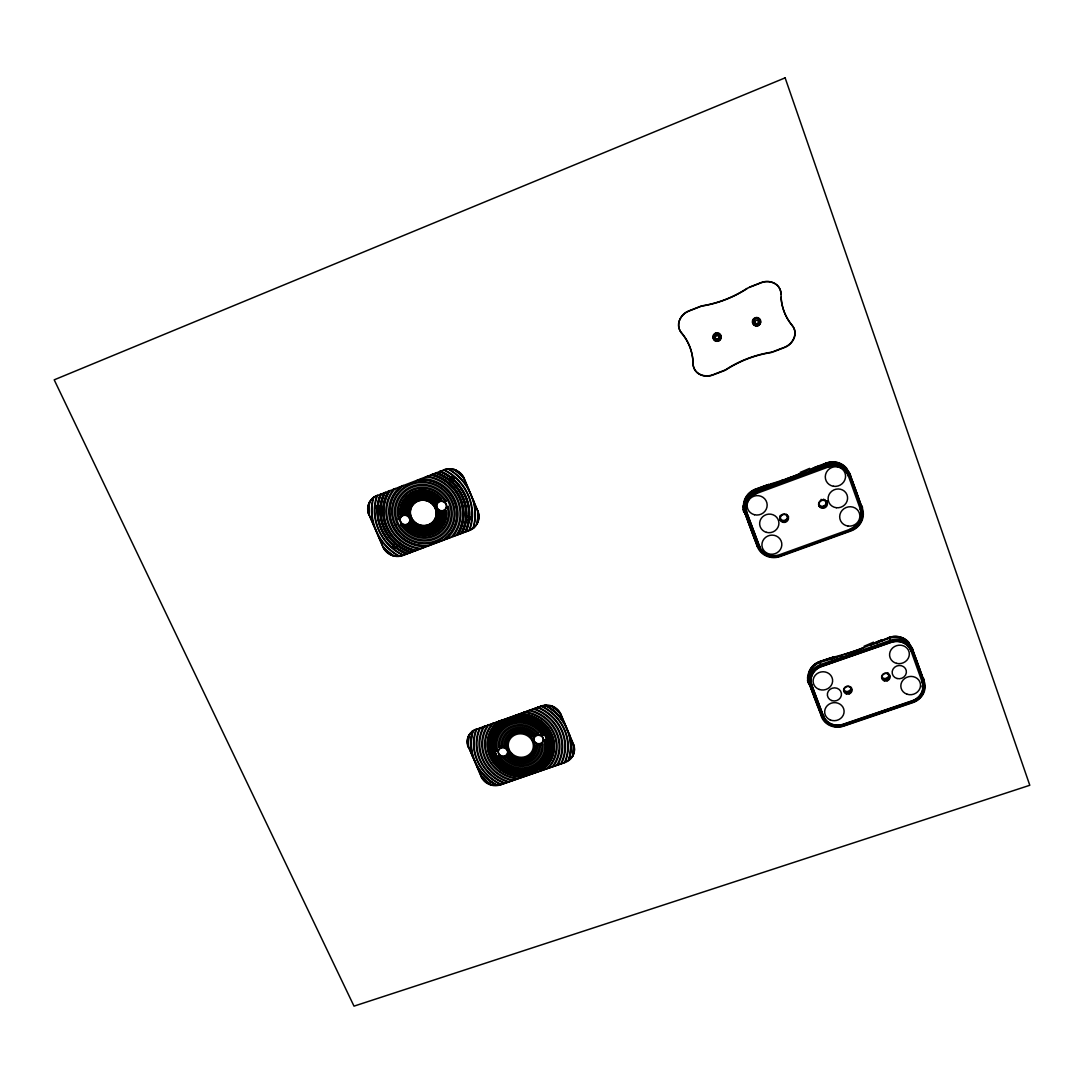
<?xml version="1.0" encoding="UTF-8"?>
<svg xmlns="http://www.w3.org/2000/svg" width="1084" height="1084" viewBox="0 0 1084 1084"><rect width="100%" height="100%" fill="white"/><g stroke="black" fill="none" stroke-linecap="round" stroke-linejoin="round"><path stroke-width="1.5" d="M469.182 734.776A52.75 48.983 13.1 0 0 468.491 746.93L481.188 776.754A14.81 13.672 14.4 0 0 500.401 784.843L565.008 762.472A14.919 13.862 10.4 0 0 573.382 744.654L573.883 745.44A53.184 49.39 13.1 0 1 573.138 755.087L572.501 756.226A52.75 48.983 13.1 0 0 573.395 744.031L560.943 714.397A52.75 48.983 13.1 0 0 551.214 705.779A15.054 14.065 11.6 0 0 546.919 705.115L545.875 705.21A50.365 46.775 13.1 0 1 564.927 723.976L564.94 723.895A50.365 46.775 13.1 0 0 545.889 705.128L545.957 705.128M568.924 760.033L569.019 759.884A50.365 46.775 13.1 0 0 569.439 734.586L569.425 734.681A50.365 46.775 13.1 0 1 569.005 759.979L568.477 760.345A49.878 46.327 13.1 0 0 545.062 705.196A15.054 14.065 11.6 0 0 541.675 705.914L541.675 705.914A47.561 44.173 13.1 0 1 565.347 761.862L565.333 761.944M568.355 760.44L568.355 760.44A49.891 46.327 13.1 0 0 545.049 705.264L545.062 705.196M565.008 762.472L500.415 784.857M564.642 762.188L564.656 762.106A47.005 43.658 13.1 0 0 540.97 706.158L540.957 706.24M561.756 763.19L561.769 763.095A44.769 41.571 13.1 0 0 538.071 707.188L538.057 707.256M560.929 763.475L560.943 763.393A44.146 41.002 13.1 0 0 537.244 707.473L537.244 707.473M556.973 764.762L556.959 764.857A41.287 38.346 13.1 0 0 533.22 708.977L533.233 708.895M557.962 764.423L557.948 764.505A41.978 38.983 13.1 0 0 534.209 708.624L534.236 708.543M573.368 744.654L560.347 713.258A53.184 49.39 13.1 0 0 552.596 706.361L551.2 705.86A52.75 48.997 13.1 0 1 560.929 714.478M476.282 729.491L541.39 706.077L476.282 729.491A14.878 13.807 15.8 0 0 468.274 747.337M518.098 778.312L518.125 778.231A35.555 33.021 13.1 0 1 488.057 756.93A35.555 33.021 13.1 0 1 494.101 722.811L494.128 722.73M516.499 778.786L516.472 778.881A36.382 33.78 13.1 0 1 487.299 757.188A36.382 33.78 13.1 0 1 492.461 723.394L492.488 723.299M530.022 710.034L530.008 710.115A39.173 36.382 13.1 0 1 553.761 765.954M523.504 712.405L523.531 712.324A35.555 33.021 13.1 0 1 553.68 733.949A35.555 33.021 13.1 0 1 547.312 768.19M496.946 785.182L496.973 785.087A49.878 46.327 13.1 0 1 473.193 730.602L473.193 730.602A49.891 46.327 13.1 0 0 496.946 785.182L495.144 785.155M481.188 776.754L481.879 777.458A14.77 13.631 14.4 0 0 489.291 783.895M488.87 724.654L488.898 724.573A38.414 35.677 13.1 0 0 512.908 780.114M487.678 725.006L487.651 725.088A39.173 36.382 13.1 0 0 511.689 780.534M484.507 726.131L484.48 726.212A41.287 38.346 13.1 0 0 508.531 781.632M483.518 726.483L483.491 726.565A41.978 38.983 13.1 0 0 507.556 781.971M479.697 727.906L479.724 727.825A44.769 41.571 13.1 0 0 503.816 783.19M476.838 728.922L476.865 728.841A47.005 43.658 13.1 0 0 500.971 784.166M472.556 731.117L472.597 731.09A50.365 46.775 13.1 0 0 472.597 756.293L472.57 756.375A50.365 46.775 13.1 0 1 472.516 731.158L473.166 730.697M382.882 546.932L383.573 547.921A55.514 53.143 31.6 0 0 391.663 555.116L393.099 555.631A55.067 52.723 31.6 0 1 382.964 546.634L369.238 515.022A55.067 52.723 31.6 0 1 369.63 501.919L368.98 503.247A55.514 53.143 31.6 0 0 368.601 513.708L382.882 546.932A15.461 14.688 31 0 0 402.923 555.496L469.318 530.51A15.542 14.946 27.8 0 0 477.651 511.079L478.207 512.217A55.514 53.143 31.6 0 1 477.61 522.705L476.933 524.019A55.067 52.723 31.6 0 0 477.665 510.794M473.383 500.591L473.437 500.483A52.56 50.325 31.6 0 1 473.491 527.949L472.976 528.409A52.059 49.837 31.6 0 0 447.665 468.844L449.589 468.749M468.952 530.51L469.02 530.388A49.065 46.978 31.6 0 0 443.451 469.941L443.451 469.941M469.67 530.239L469.724 530.117A15.61 15.013 27.8 0 0 476.987 523.911L477.028 523.87A55.054 52.696 31.6 0 0 477.719 510.686L464.264 478.654A55.054 52.696 31.6 0 0 454.033 469.426M466.052 531.512L465.984 531.621A46.734 44.742 31.6 0 0 440.402 471.188L440.456 471.093A46.72 44.729 31.6 0 1 466.052 531.512L469.02 530.388M465.199 531.824L465.144 531.946A46.084 44.119 31.6 0 0 439.548 471.513L439.616 471.418A46.07 44.105 31.6 0 1 465.199 531.824L462.123 532.989A43.821 41.937 31.6 0 0 436.446 472.705L436.513 472.61A43.807 41.937 31.6 0 1 462.123 532.989L462.123 532.989M461.106 533.369L461.052 533.477A43.089 41.26 31.6 0 0 435.429 473.098L435.497 473.003A43.089 41.246 31.6 0 1 461.106 533.369L457.827 534.602A40.88 39.132 31.6 0 0 432.191 474.264L432.123 474.372A40.894 39.146 31.6 0 1 457.773 534.724M446.283 539.046L446.351 538.924A35.04 33.55 31.6 0 0 455.253 500.578A35.04 33.55 31.6 0 0 420.619 478.721L420.551 478.816M443.207 540.198L443.275 540.089A34.105 32.656 31.6 0 0 454.386 500.903A34.105 32.656 31.6 0 0 417.53 479.9L417.462 480.009A34.119 32.656 31.6 0 1 454.332 501.011A34.119 32.656 31.6 0 1 443.207 540.198L429.061 545.442A34.105 32.656 31.6 0 1 392.381 524.493A34.105 32.656 31.6 0 1 403.221 485.402L403.153 485.51A34.119 32.656 31.6 0 0 392.313 524.615A34.119 32.656 31.6 0 0 428.993 545.55M821.144 713.123L820.886 713.611A1.396 1.152 -22.8 0 0 820.845 714.397M468.532 489.033L468.586 488.925A52.56 50.325 31.6 0 0 448.519 468.776L448.586 468.762M477.637 511.079L463.559 477.367A55.501 53.13 31.6 0 0 455.497 469.941L453.979 469.521A55.067 52.723 31.6 0 1 464.209 478.749M421.107 548.531L425.998 546.593A35.04 33.55 31.6 0 1 391.541 524.819A35.04 33.55 31.6 0 1 400.145 486.594L400.145 486.594M419.44 549.154L419.508 549.032A37.967 36.341 31.6 0 1 388.912 525.835A37.967 36.341 31.6 0 1 393.6 489.101L393.519 489.209M757.174 544.236L757.106 544.358A1.436 1.084 -24.8 0 0 757.052 545.103M397.543 556.173L398.587 556.16A52.56 50.325 31.6 0 1 378.641 536.485L378.56 536.607M444.101 469.765L444.169 469.67A15.718 15.149 32.3 0 1 463.695 477.312M425.443 476.933L425.511 476.838A37.1 35.515 31.6 0 1 457.136 499.873A37.1 35.515 31.6 0 1 451.188 537.108L446.351 538.924M373.587 525.239L373.668 525.117A52.56 50.325 31.6 0 1 373.113 497.759L373.777 497.258A52.059 49.837 31.6 0 0 399.427 556.078L398.519 556.16M395.213 488.559L395.281 488.464A37.1 35.515 31.6 0 0 389.698 525.537A37.1 35.515 31.6 0 0 421.175 548.409M368.966 515.185A15.569 14.81 34.5 0 1 376.893 495.74L377.015 495.564M377.462 495.388L377.544 495.28A49.065 46.978 31.6 0 0 403.546 555.049L406.473 553.938A46.72 44.729 31.6 0 1 380.484 494.155L380.484 494.155A46.734 44.742 31.6 0 0 406.405 554.059M373.113 497.8L372.354 498.437M817.024 467.732L826.387 463.573A17.425 16.626 -23.6 0 1 845.926 468.762L846.265 468.396A17.927 17.114 -23.6 0 0 826.265 463.22L810.724 470.144M809.829 470.537L812.404 468.369M474.223 527.312L473.586 527.854M471.784 731.686L472.502 731.104M569.75 759.315L569.073 759.857M872.769 644.452L875.628 642.46M839.626 655.549L841.943 654.966A69.647 22.303 -19.2 0 0 867.457 646.091L875.398 642.568M820.696 714.112A32.967 1.084 70.1 0 1 809.084 683.286L822.065 716.565A16.938 15.664 -9 0 0 843.515 725.792L912.755 702.242A17.168 15.813 -13.4 0 0 923.663 681.836L924.232 681.362L911.942 647.758A33.347 1.084 69.6 0 1 922.918 678.408M912.484 650.576L913.067 650.115A17.967 16.639 -14.4 0 0 890.398 640.278L820.642 664.519A17.723 16.49 -9.6 0 0 809.762 685.806L810.48 685.82A17.019 15.84 -9.6 0 1 820.94 665.373L890.723 641.132A17.249 15.989 -14.4 0 1 912.484 650.576L923.663 681.836M779.992 519.724L780.168 518.111M878.419 642.284L889.395 638.273A16.26 15.081 -14.5 0 1 907.633 643.097L908.555 642.514A17.425 16.152 -14.5 0 0 889.124 637.5L873.108 644.262M756.862 544.737A33.658 1.152 69.9 0 1 744.572 512.122L757.242 546.471L757.96 546.404A17.385 16.612 -14.1 0 0 780.074 556.024L850.818 530.496A17.656 16.761 -21 0 0 861.766 508.748L862.376 508.328L849.68 473.613M825.94 501.404L826.97 500.713M757.96 546.404L745.697 513.884A17.48 16.802 -15.9 0 1 756.171 492.095L827.471 465.795A17.75 16.938 -23.4 0 1 849.924 475.632L850.534 475.226A18.482 17.629 -23.4 0 0 827.16 464.968L826.225 463.044L817.214 466.391A28.712 6.477 -20 0 0 814.07 467.651L813.854 467.746M876.035 643.422L877.62 642.649M874.476 642.988L874.707 642.88M876.157 642.189L877.254 641.742A27.899 9.404 -18.6 0 1 880.316 640.522L882.146 639.858M810.724 469.128L803.962 472.041A71.558 15.298 -20.4 0 1 777.892 481.662L777.431 481.811M812.729 468.22L813.203 468.112M876.279 642.135L877.39 641.674A28.347 9.756 -17.3 0 1 879.951 640.685L880.465 640.495M813.976 467.8L814.247 467.678A29.16 6.802 -18.7 0 1 816.889 466.662L817.404 466.472A33.36 7.818 -18.7 0 1 819.382 465.754M863.758 647.554L860.208 648.937M798.976 474.128L796.55 475.09A69.891 14.932 -20.3 0 1 790.724 477.407M749.396 287.152L761.131 282.558A16.382 15.881 -48.3 0 1 774.952 283.534A12.71 12.317 -48.6 0 1 780.927 293.303M749.505 287.341L761.253 282.748A16.395 15.894 -48.2 0 1 775.087 283.723A12.723 12.33 -48.6 0 1 781.09 294.279M744.152 506.12L743.976 506.092A17.656 16.978 -16.1 0 1 755.453 489.372L768.813 484.44M376.893 495.713L443.735 470.009A15.637 15.081 32.3 0 1 464.087 478.789M713.326 374.549L712.608 374.82A15.948 15.664 -37.8 0 1 699.058 373.831A12.358 12.127 -36.9 0 1 693.042 363.587A48.943 48.59 -34.6 0 0 681.497 332.802M714.044 374.278L721.944 371.243M722.662 370.972L724.098 370.416A12.398 12.141 -38.1 0 0 726.388 369.251A112.153 108.021 -23 0 1 770.331 352.381A12.547 12.181 -41.1 0 0 772.675 351.772M773.556 351.446L783.746 347.53M415.836 550.415A40.094 38.374 31.6 0 1 389.915 490.524L389.833 490.632A40.108 38.387 31.6 0 0 415.768 550.537L419.508 549.032M818.867 466.987L826.577 464.142A16.721 15.962 -23.6 0 1 827.756 463.762M743.448 506.336A18.089 17.398 -16.1 0 1 755.358 489.209L764.261 485.944A28.36 6.436 -20.5 0 1 767.445 484.873L768.61 484.507M744.965 506.038A16.463 15.84 -16.1 0 1 755.805 490.266L766.916 486.364M848.42 476.012L860.344 509.263A16.138 15.325 -21 0 1 850.33 529.155L779.572 554.71A15.908 15.203 -14.1 0 1 759.342 545.902L747.093 513.369A15.975 15.366 -15.9 0 1 756.673 493.45L827.973 467.15A16.233 15.488 -23.4 0 1 848.501 476.161L848.42 476.012A16.219 15.474 -23.4 0 0 827.905 467.001L827.973 467.15M790.697 477.299L785.778 479.074M756.889 543.883A1.45 1.03 -21.7 0 0 756.808 544.561L757.242 546.471A18.103 17.303 -14.1 0 0 780.263 556.485L850.967 530.97A18.374 17.439 -21 0 0 862.376 508.328L861.455 506.567A1.463 1.03 -17.9 0 0 861.224 506.255M807.973 677.608A17.629 16.409 -9.7 0 1 819.775 661.552L832.973 657.256M827.458 659.248L819.924 661.877A16.721 15.569 -9.7 0 0 808.745 677.27A7.805 7.303 -1.5 0 0 809.233 679.654M809.68 673.828A16.043 14.946 -9.7 0 1 820.114 662.365L834.287 658.029M811.848 685.345L811.781 685.102A15.555 14.485 -9.6 0 1 821.347 666.416L891.089 642.202A15.772 14.607 -14.4 0 1 910.98 650.834L911.088 651.05A15.786 14.62 -14.4 0 0 891.184 642.419L821.415 666.646A15.569 14.485 -9.6 0 0 811.848 685.345L823.42 716.09A15.501 14.336 -9 0 0 843.054 724.532L912.308 700.982A15.704 14.458 -13.4 0 0 922.281 682.31L910.98 650.834M881.522 640.441L889.219 637.771A16.938 15.704 -14.5 0 1 908.216 642.798A7.791 7.317 -21 0 1 909.286 644.641L909.571 645.508M827.566 659.207L830.845 658.218A52.479 48.712 -6.9 0 1 831.956 657.947L836.862 657.419M811.781 685.102L823.352 715.846A15.488 14.322 -9 0 0 842.973 724.288L912.2 700.738A15.691 14.458 -13.4 0 0 922.172 682.08L922.281 682.31M783.163 479.968L780.466 480.876M820.696 713.204A1.409 1.111 -19.6 0 0 820.642 713.936L821.333 716.538A17.642 16.314 -9 0 0 843.664 726.144L912.877 702.622A17.872 16.463 -13.4 0 0 924.232 681.362L923.067 678.896M849.68 652.609L854.49 650.996A68.007 21.761 -19.2 0 0 860.276 649.018M769.03 484.453L772.486 484.318M777.553 481.824L770.995 483.803M848.406 653.015L844.45 654.208M843.298 654.533L841.577 655.021M833.081 657.189L836.807 657.026M839.68 655.576L835.208 656.714M832.742 657.311L831.672 657.595A27.561 9.35 -19.4 0 0 828.488 658.557L819.775 661.552A17.195 16.016 -9.7 0 0 808.298 677.256L809.233 677.161M767.662 486.16L769.152 485.795M833.352 657.161L834.301 656.931M833.42 657.148L834.124 656.931M772.458 484.412L767.879 485.442A53.821 51.585 -12.3 0 0 766.754 485.74L755.589 489.711A17.154 16.504 -16.1 0 0 744.288 505.537M745.223 511.58L744.464 511.553M745.697 513.884L744.979 513.965A18.198 17.493 -15.9 0 1 755.887 491.269L755.358 489.209M545.049 705.264L545.875 705.21M826.455 502.583A3.794 3.618 -20.7 0 1 822.173 507.475A3.794 3.618 -20.7 0 1 820.032 501.594A3.794 3.618 -20.7 0 1 826.455 502.583L827.133 502.529A4.431 4.228 -20.7 0 1 822.119 508.247A4.431 4.228 -20.7 0 1 819.626 501.364A4.431 4.228 -20.7 0 1 827.133 502.529M788.258 516.716L787.214 515.55M826.442 659.289L827.431 659.831M481.879 777.458A53.184 49.39 13.1 0 0 489.521 784.098L490.916 784.586A14.878 13.726 14.4 0 0 500.28 784.409A47.561 44.173 13.1 0 1 476.174 729.085A14.851 13.767 15.8 0 0 467.99 745.616M383.573 547.921L383.614 548.003A55.501 53.13 31.6 0 0 391.744 554.994M860.344 509.263L860.262 509.087A16.138 15.312 -21 0 1 850.249 528.978L850.33 529.155M468.464 747.011A52.75 48.997 13.1 0 1 469.155 734.857L468.505 736.063A53.184 49.39 13.1 0 0 467.963 745.711L481.282 776.103A52.75 48.983 13.1 0 0 490.93 784.491M821.157 499.317L821.645 500.483M823.623 506.092L824.125 507.285M755.453 489.372L755.805 490.266M886.251 678.34L887.227 680.806M818.935 708.936L818.488 707.825M754.22 537.285L754.911 539.019M827.471 465.795L827.16 464.968L755.887 491.269L756.171 492.095M890.723 641.132L889.137 637.433A17.872 16.558 -14.5 0 1 909.042 642.582M810.48 685.82L822.065 716.565M851.916 480.429L852.701 482.529A30.772 1.382 69.7 0 1 857.918 497.028M820.114 662.365L819.816 661.606L820.94 665.373M756.673 493.45L756.632 493.288A15.975 15.352 -15.9 0 0 747.066 513.206L759.342 545.902M914.557 655.549L914.91 656.511A30.135 1.301 69.4 0 1 919.95 670.508M812.566 692.148L813.23 693.99A29.796 1.287 70.3 0 0 817.797 706.05M748.529 522.231L748.028 520.848A36.002 1.734 70 0 1 744.762 511.865M826.55 464.074L826.265 463.22M881.983 640.847L882.403 639.831A32.425 11.206 -17.2 0 0 880.452 640.495M889.368 638.219L889.124 637.487M849.246 693.841L848.393 691.348A3.659 3.388 -10.4 0 0 850.669 686.985M849.924 475.632L861.766 508.748M427.204 476.188A37.967 36.341 31.6 0 1 457.922 499.575A37.967 36.341 31.6 0 1 452.882 536.472L456.567 535.076A40.094 38.374 31.6 0 0 430.931 474.751M393.18 555.509A55.054 52.696 31.6 0 1 383.031 546.526M369.238 515.022A55.054 52.696 31.6 0 1 369.712 501.811A15.637 14.891 34.5 0 1 376.839 495.551A49.647 47.52 31.6 0 0 402.841 555.306A15.528 14.756 31 0 1 383.614 547.827M477.787 522.325A15.501 14.919 27.8 0 0 478.261 512.109A55.501 53.13 31.6 0 1 477.665 522.596M369.061 503.139A55.501 53.13 31.6 0 0 368.682 513.599A15.528 14.783 34.5 0 1 368.953 503.396M455.443 470.036A55.514 53.143 31.6 0 1 463.559 477.367M444.169 469.67A49.647 47.52 31.6 0 1 469.724 530.13M414.522 551.011A40.894 39.146 31.6 0 1 388.573 491.12L388.655 491.011A40.88 39.132 31.6 0 0 414.589 550.889L411.351 552.108A43.089 41.246 31.6 0 1 385.389 492.272L385.308 492.366A43.089 41.26 31.6 0 0 411.283 552.23M430.863 474.86A40.108 38.387 31.6 0 1 456.513 535.198M407.232 553.748A46.084 44.119 31.6 0 1 381.243 493.938A46.07 44.105 31.6 0 0 407.313 553.626L410.348 552.488A43.807 41.937 31.6 0 1 384.386 492.651L384.386 492.651A43.821 41.937 31.6 0 0 410.28 552.61M437.435 510.767A14.607 13.984 31.6 0 1 411.473 520.645A6.572 6.274 32.2 0 0 409.115 515.157A14.607 13.984 31.6 0 1 435.091 505.266M400.592 524.385A6.572 6.274 32.2 0 0 402.733 525.767A6.572 6.274 32.2 0 1 400.66 524.277A26.287 25.162 31.6 0 0 433.559 536.539A26.287 25.162 31.6 0 0 448.18 506.201A6.585 6.328 30.8 0 1 447.651 508.613A25.135 24.065 31.6 0 1 433.099 535.51A25.135 24.065 31.6 0 1 402.814 525.659M398.506 519.588A6.572 6.274 32.2 0 1 399.02 517.19M443.492 512.082A20.447 19.566 31.6 0 1 431.269 531.296A20.447 19.566 31.6 0 1 408.316 525.442M403.207 513.64A20.447 19.566 31.6 0 1 415.389 494.29A20.447 19.566 31.6 0 1 438.437 500.198M442.231 512.271A19.146 18.333 31.6 0 1 430.768 530.13A19.146 18.333 31.6 0 1 409.346 524.751M404.467 513.45A19.146 18.333 31.6 0 1 415.89 495.469A19.146 18.333 31.6 0 1 437.38 500.903M442.164 512.38A19.16 18.333 31.6 0 1 430.7 530.252A19.16 18.333 31.6 0 1 409.278 524.873M404.386 513.559A19.16 18.333 31.6 0 1 415.822 495.578A19.16 18.333 31.6 0 1 437.313 501.011M443.424 512.19A20.447 19.566 31.6 0 1 431.202 531.417A20.447 19.566 31.6 0 1 408.234 525.55M403.126 513.748A20.447 19.566 31.6 0 1 415.321 494.385A20.447 19.566 31.6 0 1 438.37 500.307M410.429 523.613A17.52 16.775 31.6 0 0 430.131 528.667A17.52 16.775 31.6 0 0 440.605 512.149A17.52 16.775 31.6 0 1 430.063 528.789A17.52 16.775 31.6 0 1 410.348 523.735M406.08 513.559A17.52 16.775 31.6 0 1 416.527 496.946A17.52 16.775 31.6 0 1 436.296 502.041M406.012 513.681A17.52 16.775 31.6 0 1 416.459 497.055A17.52 16.775 31.6 0 1 436.229 502.149M439.142 511.824A16.165 15.474 31.6 0 1 429.535 527.556A16.165 15.474 31.6 0 1 411.026 522.515A6.572 6.274 32.2 0 1 405.199 526.268A23.374 22.371 31.6 0 0 432.34 534.033A23.374 22.371 31.6 0 0 446.174 510.713M435.551 503.382A16.165 15.474 31.6 0 0 416.988 498.301A16.165 15.474 31.6 0 0 407.394 514.101A6.572 6.274 32.2 0 0 400.416 515.225A23.374 22.371 31.6 0 1 414.183 491.729A23.374 22.371 31.6 0 1 441.432 499.588M445.118 511.418A22.141 21.192 31.6 0 1 431.933 532.827A22.141 21.192 31.6 0 1 406.663 526.025A22.141 21.206 31.6 0 0 431.866 532.935A22.141 21.206 31.6 0 0 445.05 511.526M401.595 514.29A22.141 21.192 31.6 0 1 414.738 492.732A22.141 21.192 31.6 0 1 440.09 499.616A22.141 21.206 31.6 0 0 414.657 492.841A22.141 21.206 31.6 0 0 401.514 514.399M541.309 706.497A14.986 14.011 11.6 0 1 560.821 714.763M525.157 711.822A36.382 33.78 13.1 0 1 554.452 733.678A36.382 33.78 13.1 0 1 548.951 767.635M528.775 710.548A38.414 35.677 13.1 0 1 552.542 766.388M522.813 776.605A33.577 31.179 13.1 0 1 489.887 756.198A33.577 31.179 13.1 0 1 498.83 721.145L498.843 721.05A33.577 31.179 13.1 0 0 489.887 756.198A33.577 31.179 13.1 0 0 522.786 776.686M490.916 784.586A52.75 48.997 13.1 0 1 481.255 776.198M573.395 744.112A52.75 48.997 13.1 0 1 572.447 756.293M504.629 782.905A44.146 41.002 13.1 0 1 480.537 727.527M525.794 775.575A32.683 30.352 13.1 0 1 490.7 755.9A32.683 30.352 13.1 0 1 501.851 719.993L501.851 719.993A32.683 30.352 13.1 0 0 490.686 755.995A32.683 30.352 13.1 0 0 525.767 775.656M498.681 755.86A25.189 23.387 13.1 0 0 530.266 767.499A25.176 23.387 13.1 0 0 544.94 739.6A6.314 5.881 12 0 1 544.358 741.903A24.078 22.371 13.1 0 1 529.846 766.551A24.078 22.371 13.1 0 1 500.74 757.16M509.263 752.526A13.997 12.994 13.1 0 0 526.052 757.784A13.997 12.994 13.1 0 0 534.52 743.692A6.314 5.881 12 0 1 532.352 738.597A13.997 12.994 13.1 0 0 515.537 733.299A13.997 12.994 13.1 0 0 507.082 747.445M503.125 757.553A6.287 5.84 14.2 0 0 508.83 754.152A15.488 14.377 13.1 0 0 526.607 759.071A15.488 14.377 13.1 0 0 536.16 744.681A6.314 5.881 12 0 0 542.962 743.719A22.385 20.786 13.1 0 1 529.209 765.074A22.385 20.786 13.1 0 1 503.112 757.648M500.754 757.079A6.287 5.84 14.2 0 1 498.708 755.778A25.176 23.387 13.1 0 0 530.279 767.418A25.189 23.387 13.1 0 0 544.913 739.694M496.784 751.334A6.287 5.84 14.2 0 1 497.312 749.139A24.078 22.371 13.1 0 1 511.756 724.41A24.078 22.371 13.1 0 1 540.957 733.909A6.314 5.881 12 0 1 543.016 735.223A25.189 23.387 13.1 0 0 511.35 723.434A25.176 23.387 13.1 0 0 496.784 751.334A25.189 23.387 13.1 0 1 511.35 723.434A25.176 23.387 13.1 0 1 543.03 735.128M498.694 747.337A6.287 5.84 14.2 0 1 505.469 746.375A15.488 14.377 13.1 0 1 514.968 731.998A15.488 14.377 13.1 0 1 532.813 736.863A6.314 5.881 12 0 1 538.572 733.421A22.385 20.786 13.1 0 0 512.38 725.914A22.385 20.786 13.1 0 0 498.681 747.418M507.095 747.364A6.287 5.84 14.2 0 1 509.29 752.431M540.293 745.06A19.593 18.198 13.1 0 1 528.152 762.648A19.593 18.198 13.1 0 1 506.052 757.011M501.323 746.09A19.593 18.198 13.1 0 1 513.437 728.38A19.593 18.198 13.1 0 1 535.604 734.058M539.06 745.223A18.347 17.046 13.1 0 1 527.678 761.564A18.347 17.046 13.1 0 1 507.068 756.388M502.542 745.928A18.347 17.046 13.1 0 1 513.897 729.464A18.347 17.046 13.1 0 1 534.575 734.695M537.501 745.087A16.788 15.596 13.1 0 1 527.095 760.209A16.788 15.596 13.1 0 1 508.125 755.358M504.101 746.049A16.788 15.596 13.1 0 1 514.48 730.846A16.788 15.596 13.1 0 1 533.504 735.738M541.864 744.464A21.219 19.702 13.1 0 1 528.762 764.057A21.219 19.702 13.1 0 1 504.453 757.54M499.751 746.673A21.219 19.702 13.1 0 1 512.827 726.944A21.219 19.702 13.1 0 1 537.217 733.529M573.897 745.345A14.878 13.835 10.4 0 1 565.387 761.822M552.881 706.389A14.959 13.97 11.6 0 1 560.333 713.096M904.368 641.891A11.938 11.07 -14.7 0 1 905.072 642.419M808.65 683.001A8.767 4.973 76.3 0 1 807.594 676.863M908.067 643.774A8.902 3.008 62.7 0 1 909.991 647.324M922.281 685.657A16.856 15.542 -13.5 0 1 922.105 686.484M851.401 689.288A3.659 3.401 -10.4 0 1 846.428 693.069A3.659 3.401 -10.4 0 1 845.506 687.256A3.659 3.401 -10.4 0 1 851.401 689.288A4.824 4.471 -10.5 0 1 843.88 691.199M887.688 672.636A3.686 3.415 -12.9 0 1 887.24 677.839A3.686 3.415 -12.9 0 1 881.82 676.782M822.011 715.765A7.534 1.016 53.6 0 1 821.726 715.264M822.81 716.822A8.848 2.52 44.6 0 1 822.377 716.226M910.75 645.928A7.615 2.168 63.5 0 1 911.21 646.945M908.88 642.934A8.929 4.35 62.6 0 1 910.208 644.912M920.926 673.137A35.677 1.612 69.3 0 1 922.755 678.801M911.712 648.205A36.057 1.545 69.4 0 1 914.002 654.208M820.561 712.771A35.664 1.531 70.3 0 1 819.03 709.058M812.417 691.958A35.271 1.64 70.3 0 1 809.26 683.069M923.04 679.085A1.436 1.165 -10.3 0 1 923.216 679.383M923.405 678.245A7.805 2.236 -84.7 0 1 924.042 679.614M922.877 685.657A17.344 15.989 -13.5 0 1 922.349 687.812M923.5 685.725A17.778 16.382 -13.5 0 1 922.999 687.947M923.622 679.654A8.767 3.171 -80.2 0 1 923.717 680.102M808.271 683.069A7.805 3.713 76.4 0 1 807.472 680.047M807.878 678.814A8.984 5.068 74.6 0 1 807.81 677.527M823.664 715.657A8.807 1.477 51 0 1 823.434 715.318M839.409 656.172A70.907 21.951 -19.1 0 1 833.772 657.568M873.487 642.148A70.636 20.813 -19.6 0 1 864.043 646.24M907.647 643.11A6.829 6.341 -15.1 0 1 908.433 644.452M831.455 659.207A11.761 10.962 -10.6 0 1 832.241 658.964M876.902 643.517A11.87 11.03 -13.9 0 1 877.647 643.178M871.685 645.034A109.945 104.159 -16.4 0 1 870.601 645.603M841.604 656.037A109.945 104.159 -16.4 0 1 840.412 656.281M848.135 691.429A3.659 3.388 -10.4 0 1 843.894 689.641M889.625 675.738A4.864 4.499 -13 0 1 881.82 678.313M747.242 500.347A15.704 15.095 -16.1 0 1 751.727 494.494M744.274 512.19A8.984 4.959 81.2 0 1 743.082 505.781M845.642 469.575A9.079 2.954 60.4 0 1 847.553 472.976M786.456 514.331A3.753 3.591 -16.9 0 1 786.564 519.073A3.753 3.591 -16.9 0 1 781.713 519.927A3.753 3.591 -16.9 0 1 780.277 515.442M823.379 499.182A3.78 3.604 -20.8 0 1 825.249 504.968A3.78 3.604 -20.8 0 1 818.962 504.304M758.258 546.58A7.656 1.274 54.4 0 1 757.824 545.808M759.776 548.626A8.97 2.995 46.2 0 1 758.597 547.041M849.653 473.545A34.051 1.165 69.8 0 1 861.523 506.743M848.42 471.689A7.778 2.114 61.6 0 1 848.88 472.705M846.509 468.681A9.106 4.35 59.3 0 1 847.878 470.713M826.225 463.044A18.374 17.534 -23.5 0 1 846.726 468.342M859.49 501.377A36.422 1.734 69.5 0 1 861.157 506.513M849.517 474.25A36.815 1.653 69.7 0 1 851.916 480.551M756.754 543.436A36.422 1.64 70 0 1 754.789 538.599M753.841 536.309A30.433 1.369 70 0 1 748.827 523.044M861.224 506.675A1.477 1.098 -14.9 0 1 861.631 507.136M861.888 505.93A8.035 2.642 -86.6 0 1 862.539 507.597M861.658 506.201A9.038 3.672 -82.5 0 1 862.186 507.908M743.841 512.136A7.995 3.686 80.2 0 1 742.987 509.087M743.38 507.637A9.187 5.081 79.4 0 1 743.285 506.282M760.277 547.041A8.943 1.829 51.9 0 1 759.41 545.713M775.114 483.207A72.858 14.797 -20.2 0 1 769.355 484.927M809.64 468.356A72.587 13.631 -20.7 0 1 800.182 472.38M840.832 465.239A16.721 15.962 -23.6 0 1 843.731 467.367M746.09 502.448A12.046 11.599 -15.9 0 1 746.28 501.567M845.94 468.776A8.035 7.71 -31.8 0 1 846.699 469.941M775.304 483.857A113.319 110.229 -34.4 0 1 774.071 484.114M827.241 502.42A5 4.77 -20.8 0 1 819.03 506.16M788.542 516.553A4.959 4.742 -16.9 0 1 779.843 519.724M784.464 347.259A16.246 15.745 -42.2 0 0 794.22 337.26A12.602 12.195 -41.9 0 0 792.16 325.363A51.368 49.241 -45.9 0 1 781.008 297.301M792.309 325.606A12.615 12.209 -41.9 0 1 794.382 337.503A16.274 15.759 -42.1 0 1 784.613 347.517L772.96 351.988A12.561 12.195 -41.1 0 1 770.453 352.666A112.289 108.143 -23 0 0 726.456 369.536A12.412 12.154 -38 0 1 724.166 370.701L712.662 375.118A15.975 15.677 -37.7 0 1 699.099 374.116A12.371 12.141 -36.9 0 1 693.082 363.872A48.997 48.645 -34.4 0 0 681.524 333.045A12.466 12.263 -49 0 1 679.221 321.203A16.084 15.813 -48.3 0 1 688.76 311.149L700.345 306.596A12.52 12.276 -49.3 0 1 702.839 305.905A119.484 115.541 -70.2 0 0 747.174 288.561A12.683 12.317 -48.9 0 1 749.518 287.341M681.47 332.829A12.452 12.249 -49.1 0 1 679.194 320.972A16.07 15.799 -48.4 0 1 688.719 310.918L700.305 306.393A12.507 12.263 -49.3 0 1 702.798 305.702A119.335 115.405 -70.2 0 0 747.079 288.358M792.282 325.62A51.422 49.308 -45.9 0 1 781.049 294.279M758.028 320.322A2.019 1.965 -44.8 0 1 757.12 323.56A2.019 1.965 -44.8 0 1 754.559 321.474M718.204 335.376A1.992 1.951 -43.6 0 1 718.448 338.344A1.992 1.951 -43.6 0 1 715.467 338.249A1.992 1.951 -43.6 0 1 716.023 335.308M715.846 340.579A3.74 3.672 -43.6 0 1 714.099 334.848A3.74 3.672 -43.6 0 1 720.128 334.929A3.74 3.672 -43.6 0 1 718.001 340.606M760.196 322.49A3.78 3.672 -44.8 0 1 754.288 324.739A3.78 3.672 -44.8 0 1 754.803 318.493A3.78 3.672 -44.8 0 1 760.291 321.379M542.61 769.748L542.583 769.83A33.577 31.179 13.1 0 0 551.837 734.586A33.577 31.179 13.1 0 0 518.775 714.004L518.775 714.004A33.577 31.179 13.1 0 1 551.837 734.586A33.577 31.179 13.1 0 1 542.61 769.748M539.615 770.778L539.602 770.873A32.683 30.352 13.1 0 0 551.011 734.871A32.683 30.352 13.1 0 0 515.74 715.155L515.767 715.074A32.683 30.352 13.1 0 1 551.024 734.789A32.683 30.352 13.1 0 1 539.615 770.778M496.147 785.141L496.147 785.141A50.365 46.775 13.1 0 1 477.217 766.822L477.19 766.903A50.365 46.775 13.1 0 0 496.133 785.236L496.093 785.141M785.128 77.858L54.2 379.834L354.007 1006.142L1029.8 785.277L785.128 77.858M400.619 521.783A5.041 4.81 32.2 0 0 409.224 522.664A5.041 4.81 32.2 0 0 405.389 514.954A5.041 4.81 32.2 0 0 400.619 521.783M400.443 522.068A5.041 4.81 32.2 0 0 409.034 522.949A5.041 4.81 32.2 0 0 405.199 515.239A5.041 4.81 32.2 0 0 400.443 522.068M437.164 507.881A5.054 4.851 30.8 0 0 445.809 508.762A5.054 4.851 30.8 0 0 442.001 500.998A5.054 4.851 30.8 0 0 437.164 507.881M437.001 508.152A5.054 4.851 30.8 0 0 445.646 509.033A5.054 4.851 30.8 0 0 441.838 501.269A5.054 4.851 30.8 0 0 437.001 508.152M397.422 524.141A29.2 27.954 31.6 0 0 447.299 529.426A29.2 27.954 31.6 0 0 425.348 484.575A29.2 27.954 31.6 0 0 397.422 524.141M398.384 523.735A28.13 26.924 31.6 0 0 446.418 528.816A28.13 26.924 31.6 0 0 425.267 485.632A28.13 26.924 31.6 0 0 398.384 523.735M394.833 525.239A32.127 30.745 31.6 0 0 449.697 531.079A32.127 30.745 31.6 0 0 425.578 481.73A32.127 30.745 31.6 0 0 394.833 525.239M395.728 524.859A31.111 29.783 31.6 0 0 448.871 530.51A31.111 29.783 31.6 0 0 425.497 482.719A31.111 29.783 31.6 0 0 395.728 524.859M439.21 511.716A6.585 6.328 30.8 0 0 446.229 510.605A23.36 22.357 31.6 0 1 432.408 533.924A23.36 22.357 31.6 0 1 405.267 526.16A6.572 6.274 32.2 0 0 411.107 522.407A16.152 15.461 31.6 0 0 429.603 527.447A16.152 15.461 31.6 0 0 439.21 511.716M435.158 505.158A6.585 6.328 30.8 0 0 437.502 510.659A14.607 13.984 31.6 0 1 411.541 520.523A6.572 6.274 32.2 0 0 409.183 515.049A14.607 13.984 31.6 0 1 435.158 505.158M441.5 499.48A6.585 6.328 30.8 0 0 435.605 503.274A16.152 15.461 31.6 0 0 417.055 498.193A16.152 15.461 31.6 0 0 407.476 513.992A6.572 6.274 32.2 0 0 400.497 515.117A23.36 22.357 31.6 0 1 414.264 491.621A23.36 22.357 31.6 0 1 441.5 499.48M446.134 501.377A6.585 6.328 30.8 0 0 443.979 499.981A25.135 24.065 31.6 0 0 413.573 490.009A25.135 24.065 31.6 0 0 399.102 517.082A6.572 6.274 32.2 0 0 398.587 519.48A26.287 25.162 31.6 0 1 413.139 488.952A26.287 25.162 31.6 0 1 446.134 501.377M411.663 518.017A13.171 12.602 31.6 0 0 434.142 520.334A13.171 12.602 31.6 0 0 424.196 500.144A13.171 12.602 31.6 0 0 411.663 518.017M411.581 518.125A13.171 12.602 31.6 0 0 434.074 520.442A13.171 12.602 31.6 0 0 424.129 500.252A13.171 12.602 31.6 0 0 411.581 518.125M393.275 547.041A2.114 2.005 30.8 0 0 396.893 547.19A2.114 2.005 30.8 0 0 395.077 544.06A2.114 2.005 30.8 0 0 393.275 547.041M466.784 519.412A2.127 2.046 27.1 0 0 470.429 519.304A2.127 2.046 27.1 0 0 468.41 516.269A2.127 2.046 27.1 0 0 466.784 519.412M376.324 508.22A2.141 2.032 35 0 0 379.956 508.626A2.141 2.032 35 0 0 378.343 505.347A2.141 2.032 35 0 0 376.324 508.22M450.077 479.968A2.141 2.073 32.7 0 0 453.749 480.361A2.141 2.073 32.7 0 0 452.163 477.041A2.141 2.073 32.7 0 0 450.077 479.968M499.548 754.654A4.824 4.471 14.2 0 0 507.651 753.15A4.824 4.471 14.2 0 0 501.946 747.296A4.824 4.471 14.2 0 0 499.548 754.654M499.412 755.169A4.824 4.471 14.2 0 0 507.515 753.665A4.824 4.471 14.2 0 0 501.811 747.811A4.824 4.471 14.2 0 0 499.412 755.169M535.455 742.554A4.837 4.499 12 0 0 543.369 740.25A4.837 4.499 12 0 0 537.081 734.925A4.837 4.499 12 0 0 535.455 742.554M535.347 743.055A4.851 4.512 12 0 0 543.274 740.765A4.851 4.512 12 0 0 536.986 735.426A4.851 4.512 12 0 0 535.347 743.055M500.374 762.445A27.981 25.989 13.1 0 0 547.461 753.895A27.981 25.989 13.1 0 0 514.67 719.735A27.981 25.989 13.1 0 0 500.374 762.445A27.981 25.989 13.1 0 0 547.447 753.976A27.981 25.989 13.1 0 0 514.643 719.817A27.981 25.989 13.1 0 0 500.361 762.526M501.133 761.822A26.951 25.027 13.1 0 0 546.485 753.583A26.951 25.027 13.1 0 0 514.886 720.697A26.951 25.027 13.1 0 0 501.133 761.822A26.951 25.027 13.1 0 0 546.471 753.665A26.951 25.027 13.1 0 0 514.873 720.779A26.951 25.027 13.1 0 0 501.106 761.916M511.594 753.272A12.615 11.721 13.1 0 0 532.813 749.356A12.615 11.721 13.1 0 0 517.976 734.004A12.615 11.721 13.1 0 0 511.594 753.272M498.328 764.112A30.772 28.577 13.1 0 0 550.13 754.735A30.772 28.577 13.1 0 0 514.073 717.147A30.772 28.577 13.1 0 0 498.328 764.112M498.301 764.206A30.786 28.591 13.1 0 0 550.116 754.816A30.786 28.591 13.1 0 0 514.046 717.229A30.786 28.591 13.1 0 0 498.301 764.206M499.033 763.543A29.81 27.683 13.1 0 0 549.209 754.437A29.81 27.683 13.1 0 0 514.277 718.042A29.81 27.683 13.1 0 0 499.033 763.543M499.019 763.624A29.81 27.696 13.1 0 0 549.195 754.532A29.81 27.696 13.1 0 0 514.25 718.123A29.81 27.696 13.1 0 0 499.019 763.624M846.279 693.855A4.282 3.97 -10.4 0 0 852.092 689.424A4.282 3.97 -10.4 0 0 845.208 687.053A4.282 3.97 -10.4 0 0 846.279 693.855M884.395 680.034A3.686 3.415 -12.9 0 0 889.408 676.226A3.686 3.415 -12.9 0 0 883.514 674.194A3.686 3.415 -12.9 0 0 884.395 680.034M884.259 680.82A4.322 3.997 -12.9 0 0 890.127 676.348A4.322 3.997 -12.9 0 0 883.216 673.977A4.322 3.997 -12.9 0 0 884.259 680.82M819.301 689.465A9.797 9.119 -9.4 0 0 832.526 679.302A9.797 9.119 -9.4 0 0 816.753 673.882A9.797 9.119 -9.4 0 0 819.301 689.465M896.59 663.367A9.946 9.214 -14.6 0 0 909.083 651.958A9.946 9.214 -14.6 0 0 892.674 647.907A9.946 9.214 -14.6 0 0 896.59 663.367M829.978 719.817A9.742 9.024 -8.8 0 0 844.097 710.955A9.742 9.024 -8.8 0 0 829.07 704.207A9.742 9.024 -8.8 0 0 829.978 719.817M906.956 694.18A9.891 9.106 -13.7 0 0 920.438 683.99A9.891 9.106 -13.7 0 0 904.639 678.557A9.891 9.106 -13.7 0 0 906.956 694.18M831.807 700.589A7.073 6.558 -9.5 0 0 841.387 693.299A7.073 6.558 -9.5 0 0 830.005 689.37A7.073 6.558 -9.5 0 0 831.807 700.589M897.078 678.516A7.168 6.612 -13.8 0 0 906.251 670.495A7.168 6.612 -13.8 0 0 894.503 667.351A7.168 6.612 -13.8 0 0 897.078 678.516M783.014 522.339A4.404 4.214 -16.8 0 0 788.353 517A4.404 4.214 -16.8 0 0 781.008 515.32A4.404 4.214 -16.8 0 0 783.014 522.339M783.122 521.567A3.767 3.604 -16.8 0 0 787.689 517.014A3.767 3.604 -16.8 0 0 781.401 515.564A3.767 3.604 -16.8 0 0 783.122 521.567M847.824 526.025A10.162 9.634 -21.1 0 0 859.341 512.989A10.162 9.634 -21.1 0 0 842.187 510.307A10.162 9.634 -21.1 0 0 847.824 526.025M768.326 553.707A10 9.553 -13.6 0 0 781.713 542.962A10 9.553 -13.6 0 0 765.575 537.393A10 9.553 -13.6 0 0 768.326 553.707M754.464 514.737A10.054 9.675 -15.7 0 0 766.849 502.705A10.054 9.675 -15.7 0 0 750.101 498.545A10.054 9.675 -15.7 0 0 754.464 514.737M833.474 486.282A10.23 9.77 -24 0 0 845.032 473.058A10.23 9.77 -24 0 0 827.769 470.361A10.23 9.77 -24 0 0 833.474 486.282M766.496 532.366A9.675 9.282 -15.1 0 0 778.664 521.079A9.675 9.282 -15.1 0 0 762.648 516.77A9.675 9.282 -15.1 0 0 766.496 532.366M836.32 507.719A9.824 9.35 -22 0 0 846.956 494.711A9.824 9.35 -22 0 0 830.263 492.705A9.824 9.35 -22 0 0 836.32 507.719M757.567 325.932A3.794 3.686 -44.7 0 0 759.64 319.739A3.794 3.686 -44.7 0 0 753.285 321.189A3.794 3.686 -44.7 0 0 757.567 325.932M717.947 341.27A3.753 3.672 -43.5 0 0 719.966 335.119A3.753 3.672 -43.5 0 0 713.665 336.555A3.753 3.672 -43.5 0 0 717.947 341.27M757.228 324.238A2.019 1.965 -44.7 0 0 758.326 320.932A2.019 1.965 -44.7 0 0 754.938 321.704A2.019 1.965 -44.7 0 0 757.228 324.238M717.594 339.577A2.005 1.965 -43.5 0 0 718.678 336.297A2.005 1.965 -43.5 0 0 715.318 337.07A2.005 1.965 -43.5 0 0 717.594 339.577M715.589 333.086A4.214 4.133 -43.6 0 0 713.123 338.506A4.214 4.133 -43.6 0 0 718.489 340.877A4.214 4.133 -43.6 0 0 720.955 335.471A4.214 4.133 -43.6 0 0 715.589 333.086M757.431 325.742A4.255 4.146 -44.8 0 0 759.654 318.75A4.255 4.146 -44.8 0 0 752.54 320.485A4.255 4.146 -44.8 0 0 757.431 325.742"/></g></svg>
